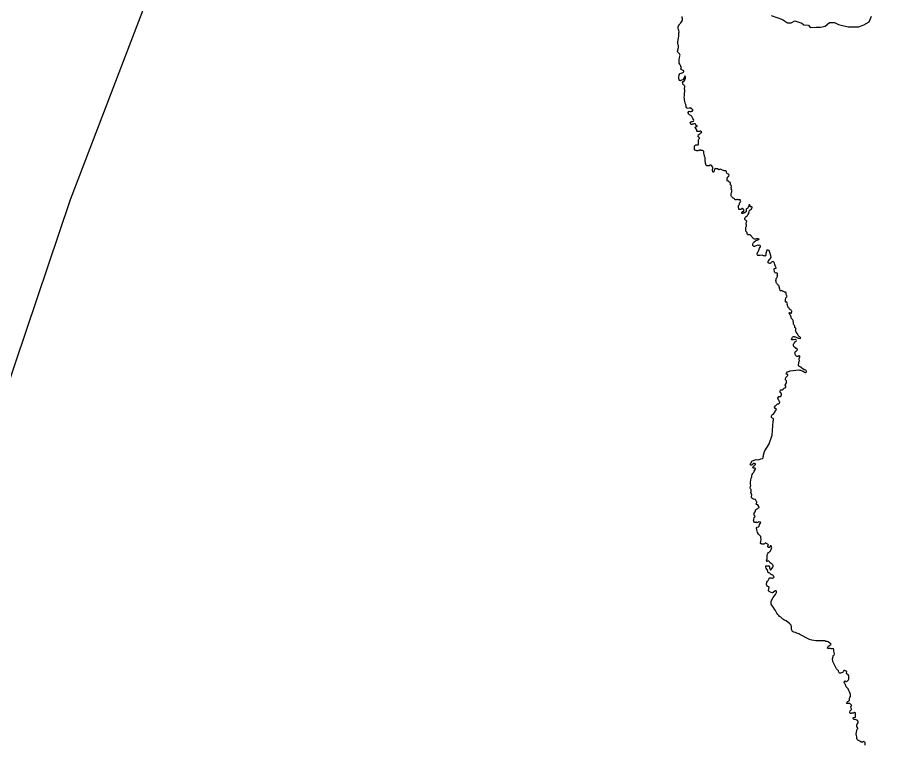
# Model space of a CAD drawing. Header units: metres. Extents: x 245125 to 394351, y 270578 to 4233311.
# Drawn here: x 269169.5 to 269616.3, y 4230005.7 to 4230373 of the extents above; entities that cross this region are included whole.
import ezdxf
from ezdxf.lldxf.tags import DXFTag

# ---------------------------------------------------------------- set-up
doc = ezdxf.new("R2010")
doc.units = ezdxf.units.M
doc.layers.add('ASTOTA', color=7, linetype='Continuous')
tags = doc.linetypes.add('HIDDEN', pattern=[0.375, 0.25, -0.125]).pattern_tags.tags
tags[6:7] = [DXFTag(74, 4), DXFTag(75, 0), DXFTag(340, '0'), DXFTag(46, 1.0), DXFTag(50, 0.0), DXFTag(44, 0.0), DXFTag(45, 0.0)]
tags[4:5] = [DXFTag(74, 4), DXFTag(75, 0), DXFTag(340, '0'), DXFTag(46, 1.0), DXFTag(50, 0.0), DXFTag(44, 0.0), DXFTag(45, 0.0)]

msp = doc.modelspace()

# ---------------------------------------------------------------- linework, layer by layer
at = {"layer": 'ASTOTA', "color": 253, "linetype": 'HIDDEN', "ltscale": 300}
for points in [[(266801.75, 4227680), (267738.87, 4227636.5), (268512.31, 4227601.5), (268701.97, 4227917), (268559.03, 4228328), (268449.44, 4228688), (268744.16, 4229141), (268991.34, 4229672), (269168.25, 4230198), (269196.16, 4230281), (269409.5, 4230838), (269471.88, 4231475.5), (269263.06, 4232015.5), (268867.47, 4232380.5), (268654.81, 4232563.5), (269284.16, 4232678.5), (269424.19, 4233058.5), (269531.5, 4233311.5), (270218.03, 4233144.5), (270754.91, 4233006.5)], [(269597.93, 4230005.22), (269598.03, 4230005.94), (269597.99, 4230006.42), (269597.73, 4230006.81), (269597.48, 4230006.99), (269597.14, 4230007.12), (269596.81, 4230006.89), (269596.6, 4230006.83), (269596.23, 4230006.72), (269595.97, 4230006.73), (269595.72, 4230007.01), (269595.25, 4230007.28), (269594.96, 4230007.4), (269594.63, 4230007.57), (269594.32, 4230007.77), (269594.01, 4230008.17), (269593.83, 4230008.69), (269593.77, 4230009.48), (269593.56, 4230010.09), (269593.35, 4230010.9), (269593.75, 4230012.65), (269593.94, 4230013.4), (269594.25, 4230013.7), (269594.2, 4230013.9), (269594.07, 4230014.13), (269593.83, 4230014.71), (269593.69, 4230015.14), (269593.79, 4230015.63), (269594, 4230015.92), (269594.43, 4230016.47), (269594.39, 4230016.74), (269594.36, 4230017.01), (269594.25, 4230017.49), (269594.11, 4230017.75), (269593.94, 4230017.9), (269593.66, 4230017.93), (269593.44, 4230018.01), (269592.26, 4230018.22), (269592.09, 4230018.33), (269591.94, 4230018.74), (269591.97, 4230019.04), (269592.21, 4230019.18), (269592.54, 4230019.19), (269592.86, 4230019.23), (269593.04, 4230019.51), (269593.12, 4230019.77), (269593.1, 4230020.3), (269593.14, 4230020.75), (269593.13, 4230021.11), (269593.16, 4230021.33), (269593.03, 4230021.63), (269592.81, 4230021.8), (269592.5, 4230021.88), (269592.14, 4230021.43), (269591.54, 4230021.41), (269591.3, 4230021.42), (269590.99, 4230021.35), (269590.75, 4230021.23), (269590.5, 4230021.26), (269590.29, 4230021.53), (269590.21, 4230021.68), (269590.24, 4230021.93), (269590.35, 4230022.55), (269590.57, 4230022.82), (269590.91, 4230023.14), (269591.06, 4230023.45), (269591, 4230023.66), (269590.96, 4230023.87), (269590.76, 4230024.56), (269590.91, 4230025.09), (269591.14, 4230025.24), (269591.19, 4230025.33), (269591.08, 4230025.43), (269590.73, 4230025.73), (269590.56, 4230025.95), (269590.43, 4230026.08), (269590.16, 4230026.24), (269589.9, 4230026.29), (269589.48, 4230026.33), (269589.25, 4230026.29), (269588.95, 4230026.31), (269588.62, 4230026.25), (269588.58, 4230026.35), (269588.64, 4230026.65), (269588.9, 4230027.02), (269589.22, 4230027.24), (269589.48, 4230027.41), (269589.73, 4230027.68), (269589.99, 4230027.9), (269590.12, 4230028.2), (269590.13, 4230028.57), (269590.06, 4230029.05), (269590.16, 4230029.35), (269590.5, 4230029.84), (269590.61, 4230030.1), (269590.59, 4230030.5), (269590.48, 4230030.93), (269590.34, 4230031.41), (269590.09, 4230032.18), (269589.79, 4230032.89), (269589.59, 4230033.29), (269589.35, 4230033.78), (269589.09, 4230034.11), (269588.75, 4230034.35), (269588.41, 4230034.69), (269588.21, 4230035.17), (269588.07, 4230035.59), (269588.02, 4230035.88), (269587.73, 4230036.19), (269587.45, 4230036.62), (269587.34, 4230037.11), (269587.47, 4230037.42), (269587.58, 4230037.66), (269587.68, 4230037.69), (269587.95, 4230037.55), (269588.03, 4230037.49), (269588.54, 4230037.45), (269588.87, 4230037.53), (269589.28, 4230037.98), (269589.62, 4230038.21), (269589.78, 4230038.55), (269589.73, 4230038.99), (269589.78, 4230039.53), (269589.79, 4230039.89), (269589.74, 4230040.38), (269589.41, 4230040.88), (269588.84, 4230041.13), (269588.59, 4230041.49), (269588.63, 4230042.41), (269588.37, 4230042.6), (269588.01, 4230042.87), (269587.66, 4230043.05), (269587.26, 4230042.93), (269586.99, 4230042.57), (269586.59, 4230042.01), (269586.07, 4230041.77), (269585.55, 4230041.72), (269585.28, 4230041.61), (269585, 4230041.57), (269584.86, 4230041.77), (269584.63, 4230042.22), (269584.57, 4230042.8), (269583.8, 4230043.51), (269583.55, 4230043.82), (269583.3, 4230044.17), (269581.68, 4230047.56), (269581.51, 4230048.93), (269582, 4230050.75), (269582.33, 4230050.8), (269582.44, 4230051.41), (269582.05, 4230052.77), (269582.14, 4230053.28), (269582.01, 4230054.04), (269581.24, 4230053.91), (269580.89, 4230053.92), (269580.4, 4230054.09), (269580.22, 4230054.12), (269579.95, 4230054.09), (269579.59, 4230054.03), (269579.16, 4230054.02), (269578.98, 4230054.4), (269579.07, 4230054.66), (269579.48, 4230055.38), (269579.77, 4230055.54), (269579.97, 4230055.64), (269580.08, 4230055.71), (269580.22, 4230055.78), (269580.51, 4230055.95), (269580.7, 4230056.2), (269580.56, 4230056.42), (269580.19, 4230056.8), (269579.27, 4230057.52), (269578.69, 4230057.62), (269578.1, 4230057.67), (269577.53, 4230057.91), (269577.13, 4230057.91), (269576.78, 4230057.94), (269576.38, 4230057.92), (269575.04, 4230058.04), (269574.16, 4230058.07), (269573.1, 4230058.04), (269572.06, 4230058.2), (269570.94, 4230058.39), (269569.88, 4230058.61), (269569.07, 4230058.99), (269565.65, 4230060.89), (269565.01, 4230061.27), (269564.5, 4230061.58), (269563.84, 4230061.75), (269562.67, 4230062.17), (269561.95, 4230062.38), (269561.25, 4230062.79), (269560.88, 4230063.45), (269560.69, 4230063.94), (269560.7, 4230065.05), (269560.6, 4230065.88), (269559.88, 4230066.52), (269558.02, 4230068.04), (269557.59, 4230068.25), (269556.88, 4230068.66), (269556.41, 4230068.98), (269555.82, 4230069.53), (269555.31, 4230069.91), (269554.74, 4230070.37), (269554.24, 4230070.8), (269553.79, 4230071.28), (269553.3, 4230071.95), (269552.93, 4230072.73), (269552.57, 4230073.37), (269552.11, 4230074.04), (269551.63, 4230074.85), (269551.06, 4230075.59), (269550.45, 4230076.47), (269550.41, 4230077.53), (269550.45, 4230078.11), (269551.5, 4230079.94), (269551.89, 4230080.53), (269552.61, 4230081.36), (269553.21, 4230082.45), (269553.15, 4230082.91), (269552.94, 4230083.24), (269552.49, 4230083.25), (269551.46, 4230082.36), (269551.14, 4230082.29), (269550.36, 4230082.35), (269549.51, 4230082.97), (269549.13, 4230083.33), (269549.19, 4230084.51), (269549.39, 4230084.82), (269549.35, 4230085.12), (269549.18, 4230085.3), (269549.08, 4230085.33), (269548.73, 4230085.42), (269548.37, 4230085.61), (269548.16, 4230086.46), (269548.2, 4230087.58), (269548.56, 4230088.08), (269548.87, 4230088.55), (269549.29, 4230089.24), (269549.82, 4230089.75), (269550.27, 4230089.83), (269550.48, 4230089.76), (269550.84, 4230089.71), (269551.09, 4230089.7), (269551.87, 4230090.05), (269551.9, 4230090.33), (269551.67, 4230090.63), (269551.55, 4230090.89), (269551.36, 4230091.26), (269550.89, 4230091.27), (269550.73, 4230091.35), (269550.47, 4230091.47), (269550.16, 4230091.75), (269549.96, 4230092.06), (269549.76, 4230092.26), (269549.49, 4230092.37), (269549.07, 4230092.4), (269548.82, 4230092.68), (269548.73, 4230093.13), (269548.58, 4230093.64), (269548.29, 4230094.23), (269547.93, 4230094.67), (269547.67, 4230095.47), (269547.76, 4230095.91), (269549.33, 4230095.88), (269549.55, 4230095.41), (269549.68, 4230095), (269549.68, 4230094.71), (269549.8, 4230094.49), (269549.93, 4230094.15), (269550.02, 4230093.94), (269550.16, 4230093.94), (269550.38, 4230094.03), (269551.27, 4230095.18), (269551.43, 4230095.62), (269551.43, 4230095.98), (269551.41, 4230096.1), (269551.24, 4230096.41), (269551.16, 4230096.51), (269550.95, 4230096.75), (269550.7, 4230096.94), (269550.39, 4230097.09), (269549.96, 4230097.35), (269549.74, 4230097.65), (269549.59, 4230097.94), (269549.43, 4230098.17), (269549.23, 4230098.32), (269548.95, 4230098.41), (269548.34, 4230098.09), (269548.22, 4230098.12), (269548.16, 4230098.9), (269548.38, 4230099.29), (269548.47, 4230099.72), (269548.49, 4230100.23), (269548.48, 4230100.57), (269548.45, 4230100.81), (269548.46, 4230101.18), (269548.48, 4230101.39), (269548.62, 4230101.83), (269548.74, 4230102.18), (269549.05, 4230102.58), (269549.36, 4230102.88), (269549.71, 4230103.14), (269549.97, 4230103.3), (269550.22, 4230103.48), (269550.26, 4230103.83), (269550.36, 4230104.35), (269550.6, 4230104.61), (269550.71, 4230105.13), (269550.66, 4230105.71), (269550.5, 4230106.02), (269550.37, 4230106.09), (269549.97, 4230105.94), (269549.88, 4230105.84), (269549.83, 4230105.52), (269549.71, 4230105.19), (269549.59, 4230105.13), (269549.4, 4230105.16), (269549.07, 4230105.2), (269548.89, 4230105.3), (269548.79, 4230105.45), (269548.75, 4230105.66), (269548.81, 4230105.83), (269549.1, 4230106.39), (269548.89, 4230106.61), (269548.66, 4230106.78), (269548.4, 4230106.94), (269548.02, 4230107.2), (269547.48, 4230107.47), (269547.33, 4230107.38), (269547.1, 4230107.07), (269546.76, 4230106.77), (269546.59, 4230106.77), (269546.44, 4230106.78), (269546.16, 4230106.83), (269546, 4230106.85), (269545.72, 4230106.91), (269545.48, 4230106.94), (269545.33, 4230106.95), (269545.07, 4230107.17), (269544.97, 4230107.31), (269545.23, 4230108.14), (269545.44, 4230109.23), (269545.16, 4230110.32), (269545.16, 4230110.78), (269544.74, 4230111.25), (269544.37, 4230111.56), (269543.99, 4230111.95), (269543.5, 4230112.72), (269543.38, 4230113.41), (269543.25, 4230114.15), (269543.06, 4230115.01), (269543.3, 4230115.4), (269544, 4230115.57), (269544.32, 4230116.03), (269544.54, 4230116.8), (269545.14, 4230117.84), (269545.07, 4230117.96), (269543.91, 4230118.16), (269543.67, 4230117.79), (269543.42, 4230117.69), (269542.99, 4230117.89), (269542.67, 4230117.93), (269542.45, 4230117.87), (269542.09, 4230117.83), (269541.69, 4230118.3), (269541.58, 4230118.75), (269541.61, 4230119.13), (269541.62, 4230119.57), (269541.85, 4230120.23), (269542.33, 4230120.76), (269542.42, 4230120.88), (269542.18, 4230121.16), (269542, 4230121.24), (269541.84, 4230121.64), (269541.88, 4230122.48), (269542.32, 4230123.17), (269542.72, 4230124.36), (269543.66, 4230124.96), (269544.05, 4230125.17), (269544.34, 4230125.34), (269544.32, 4230125.56), (269544.19, 4230125.97), (269543.77, 4230126.71), (269542.98, 4230126.85), (269542.81, 4230127.04), (269542.95, 4230127.53), (269543.24, 4230127.92), (269543.28, 4230128.02), (269543.1, 4230128.36), (269542.87, 4230128.71), (269542.55, 4230129.4), (269542.22, 4230129.46), (269541.45, 4230129.57), (269541.14, 4230129.7), (269540.73, 4230130.16), (269540.49, 4230130.58), (269540.63, 4230131.99), (269540.32, 4230132.4), (269540.16, 4230132.92), (269540.28, 4230133.52), (269540.39, 4230134.06), (269540.28, 4230134.48), (269540.05, 4230134.85), (269539.75, 4230135.13), (269540.05, 4230136.18), (269540.23, 4230136.44), (269539.98, 4230137.2), (269539.94, 4230137.74), (269539.93, 4230138.18), (269540.08, 4230139.26), (269540.36, 4230140.2), (269540.66, 4230140.83), (269540.7, 4230141.47), (269540.77, 4230142.11), (269541.15, 4230142.53), (269541.41, 4230142.92), (269541.68, 4230143.25), (269541.9, 4230143.72), (269542.53, 4230144.82), (269542.49, 4230144.99), (269542.33, 4230145.2), (269542.13, 4230145.34), (269541.83, 4230145.35), (269541.54, 4230145.34), (269541.36, 4230145.36), (269541.2, 4230145.51), (269541.28, 4230145.92), (269541.59, 4230146.23), (269541.78, 4230146.5), (269542.04, 4230146.73), (269542.4, 4230146.88), (269542.56, 4230147.16), (269542.53, 4230147.31), (269542.44, 4230147.44), (269542.33, 4230147.53), (269542.07, 4230147.62), (269541.75, 4230147.62), (269541.46, 4230147.63), (269541.15, 4230147.35), (269540.99, 4230147.21), (269540.77, 4230146.93), (269540.58, 4230146.86), (269540.36, 4230146.82), (269540.2, 4230146.83), (269540.04, 4230146.99), (269539.99, 4230147.11), (269539.9, 4230147.32), (269539.97, 4230147.6), (269540.25, 4230148.03), (269540.48, 4230148.49), (269540.72, 4230148.84), (269540.98, 4230149.03), (269541.47, 4230149.22), (269541.85, 4230149.34), (269542.32, 4230149.44), (269542.84, 4230149.71), (269543.91, 4230149.5), (269544.46, 4230149.65), (269544.94, 4230149.83), (269545.28, 4230149.98), (269545.87, 4230150.09), (269546, 4230150.2), (269546.35, 4230150.47), (269546.45, 4230151.09), (269546.53, 4230151.41), (269546.59, 4230151.83), (269547.11, 4230153.74), (269549.37, 4230157.62), (269551.01, 4230162), (269551.48, 4230169.01), (269551.65, 4230169.6), (269551.62, 4230170.14), (269551.46, 4230170.4), (269551.15, 4230170.56), (269550.82, 4230170.66), (269550.63, 4230170.82), (269550.58, 4230171.23), (269550.59, 4230171.76), (269550.84, 4230172.04), (269551.1, 4230172.38), (269551.72, 4230172.98), (269552.22, 4230173.52), (269552.37, 4230173.83), (269552.64, 4230174.25), (269553.05, 4230174.69), (269553.09, 4230175.23), (269552.76, 4230175.4), (269552.31, 4230175.5), (269552.13, 4230176.05), (269552.62, 4230176.82), (269553.12, 4230177.24), (269553.29, 4230177.4), (269553.47, 4230177.64), (269553.67, 4230177.84), (269554.13, 4230177.79), (269554.4, 4230177.83), (269554.74, 4230178.19), (269554.77, 4230178.58), (269554.63, 4230178.88), (269554.54, 4230179.27), (269554.32, 4230179.58), (269553.99, 4230179.92), (269553.77, 4230180.53), (269553.85, 4230180.73), (269554.31, 4230181.44), (269554.59, 4230181.54), (269554.85, 4230181.51), (269555.28, 4230181.58), (269555.66, 4230182.35), (269555.63, 4230182.67), (269555.45, 4230183.17), (269555.12, 4230183.42), (269554.93, 4230183.8), (269555.13, 4230184.88), (269556.04, 4230184.94), (269556.52, 4230185.23), (269556.95, 4230185.72), (269557.37, 4230185.84), (269557.83, 4230186.01), (269557.93, 4230186.17), (269558.05, 4230186.48), (269557.67, 4230186.75), (269557.46, 4230187.23), (269558.08, 4230188.05), (269558.2, 4230188.54), (269558.27, 4230189.1), (269558.25, 4230189.37), (269557.98, 4230189.61), (269557.73, 4230189.92), (269557.68, 4230190.29), (269557.82, 4230191.03), (269558.76, 4230191.96), (269558.87, 4230192.24), (269558.82, 4230192.62), (269558.63, 4230192.68), (269558.09, 4230192.74), (269558, 4230192.87), (269558.14, 4230193.37), (269558.63, 4230193.94), (269559.17, 4230194.18), (269559.63, 4230194.34), (269559.97, 4230194.52), (269564.39, 4230194.98), (269564.87, 4230194.86), (269565.31, 4230194.74), (269565.62, 4230194.67), (269566.1, 4230194.43), (269566.49, 4230194.26), (269566.85, 4230194.06), (269567.23, 4230193.84), (269567.69, 4230193.69), (269568.02, 4230193.7), (269568.29, 4230194.04), (269568.29, 4230194.28), (269568.2, 4230194.48), (269567.93, 4230194.75), (269567.4, 4230195.01), (269567.1, 4230195), (269565.93, 4230195.8), (269565.73, 4230196.14), (269565.67, 4230196.29), (269565.48, 4230196.38), (269565.33, 4230196.38), (269565.17, 4230196.41), (269565.05, 4230196.48), (269564.92, 4230196.58), (269564.81, 4230196.69), (269564.48, 4230196.77), (269564.41, 4230196.85), (269564.26, 4230197.1), (269564.23, 4230197.53), (269564.35, 4230198.41), (269564.44, 4230198.96), (269564.6, 4230199.19), (269564.7, 4230199.47), (269564.73, 4230199.77), (269564.66, 4230200.03), (269564.58, 4230200.39), (269564.55, 4230200.77), (269565.01, 4230201.63), (269564.96, 4230201.88), (269564.85, 4230202.07), (269564.68, 4230202.15), (269564.49, 4230202.13), (269564.19, 4230201.89), (269563.96, 4230201.76), (269563.57, 4230201.7), (269563.24, 4230201.8), (269563.12, 4230202.03), (269562.8, 4230202.45), (269562.51, 4230203.04), (269562.45, 4230203.44), (269562.55, 4230203.97), (269562.74, 4230204.2), (269563.08, 4230204.4), (269563.63, 4230204.84), (269563.75, 4230205.13), (269563.61, 4230205.53), (269563.42, 4230205.71), (269562.99, 4230205.75), (269562.78, 4230205.86), (269562.69, 4230206.06), (269562.64, 4230206.28), (269562.44, 4230206.36), (269562.14, 4230206.49), (269561.93, 4230206.73), (269561.76, 4230207.13), (269561.73, 4230207.53), (269561.71, 4230207.95), (269561.97, 4230208.35), (269562.19, 4230208.7), (269562.4, 4230209.11), (269562.84, 4230209.29), (269563.11, 4230209.53), (269563.18, 4230209.88), (269563.01, 4230210.17), (269562.73, 4230210.3), (269562.52, 4230210.28), (269561.75, 4230210.12), (269561.42, 4230210.2), (269561.29, 4230210.2), (269560.98, 4230210.12), (269560.84, 4230210.14), (269560.77, 4230210.21), (269560.69, 4230210.39), (269560.82, 4230210.71), (269561.04, 4230211.15), (269561.22, 4230211.42), (269561.44, 4230211.62), (269561.75, 4230211.79), (269562.04, 4230211.75), (269562.2, 4230211.74), (269562.54, 4230211.69), (269562.75, 4230211.65), (269563.34, 4230211.31), (269563.57, 4230211.18), (269563.77, 4230211.13), (269563.95, 4230211.08), (269564.19, 4230211.06), (269564.31, 4230211.06), (269564.46, 4230210.99), (269564.69, 4230210.86), (269564.82, 4230210.8), (269565.25, 4230210.92), (269565.44, 4230210.98), (269565.34, 4230211.18), (269565.25, 4230211.32), (269565.16, 4230211.48), (269564.91, 4230211.61), (269564.66, 4230211.89), (269564.43, 4230212.02), (269564.25, 4230212.16), (269564.13, 4230212.36), (269563.97, 4230212.67), (269563.91, 4230212.77), (269563.73, 4230213.12), (269563.5, 4230213.42), (269563, 4230214.13), (269562.92, 4230214.38), (269562.88, 4230214.65), (269562.8, 4230214.97), (269562.85, 4230215.29), (269562.99, 4230215.63), (269563.02, 4230215.78), (269562.84, 4230216.02), (269562.55, 4230216.18), (269562.48, 4230216.35), (269562.45, 4230216.73), (269562.4, 4230217.04), (269562.21, 4230217.32), (269562.04, 4230217.52), (269561.9, 4230217.71), (269561.79, 4230218.14), (269561.75, 4230218.69), (269561.69, 4230219.04), (269561.64, 4230219.4), (269561.54, 4230219.9), (269561.45, 4230220.23), (269561.31, 4230220.39), (269561.1, 4230220.6), (269560.88, 4230220.75), (269560.7, 4230220.89), (269560.62, 4230221.08), (269560.52, 4230221.28), (269560.49, 4230221.56), (269560.44, 4230222.17), (269560.35, 4230222.39), (269560.24, 4230222.51), (269560.02, 4230222.67), (269559.82, 4230223.01), (269559.7, 4230223.23), (269559.65, 4230223.33), (269559.59, 4230223.44), (269559.45, 4230223.63), (269559.53, 4230223.87), (269559.77, 4230223.95), (269559.98, 4230223.83), (269560.26, 4230223.69), (269560.39, 4230223.64), (269560.61, 4230223.58), (269560.72, 4230223.63), (269560.76, 4230224.09), (269560.94, 4230224.32), (269560.88, 4230224.59), (269560.77, 4230224.75), (269560.49, 4230225.1), (269560.28, 4230225.34), (269560.13, 4230225.51), (269559.79, 4230225.64), (269559.67, 4230225.78), (269559.53, 4230226.17), (269559.23, 4230226.38), (269559, 4230226.7), (269558.88, 4230227.09), (269558.73, 4230227.47), (269558.61, 4230227.85), (269558.63, 4230228.4), (269558.34, 4230229.25), (269558.04, 4230229.23), (269557.79, 4230229.24), (269557.62, 4230229.41), (269557.62, 4230229.85), (269557.7, 4230230.37), (269557.87, 4230231.4), (269558.37, 4230231.92), (269558.46, 4230232.17), (269558.44, 4230232.38), (269558.27, 4230232.74), (269558.03, 4230233.14), (269557.95, 4230234.14), (269557.61, 4230234.25), (269557.23, 4230234.31), (269556.97, 4230234.35), (269556.71, 4230234.53), (269556.43, 4230234.64), (269556.28, 4230234.78), (269556.04, 4230234.99), (269555.76, 4230235.03), (269555.36, 4230234.96), (269555.16, 4230234.92), (269555, 4230235.05), (269554.86, 4230235.69), (269554.74, 4230236.19), (269554.67, 4230236.47), (269554.57, 4230236.87), (269554.42, 4230237.27), (269554.27, 4230237.53), (269554.07, 4230237.7), (269553.92, 4230237.85), (269553.72, 4230238.16), (269553.49, 4230238.45), (269553.27, 4230238.65), (269553.15, 4230238.87), (269553.03, 4230239.19), (269552.91, 4230239.66), (269552.86, 4230240.14), (269552.91, 4230240.69), (269552.99, 4230241.13), (269553.25, 4230241.47), (269553.43, 4230241.82), (269553.58, 4230242.09), (269553.56, 4230242.31), (269553.61, 4230242.85), (269553.66, 4230242.96), (269553.72, 4230243.22), (269553.65, 4230243.56), (269553.57, 4230243.67), (269553.44, 4230243.8), (269553.22, 4230243.99), (269552.9, 4230243.89), (269552.55, 4230243.93), (269552.3, 4230244.2), (269552.07, 4230244.47), (269551.99, 4230245.81), (269551.99, 4230246.04), (269552.09, 4230246.23), (269552.83, 4230246.33), (269553.02, 4230246.39), (269552.94, 4230246.5), (269552.81, 4230246.8), (269552.61, 4230247.25), (269552.39, 4230247.74), (269552.27, 4230248.3), (269552.08, 4230248.83), (269551.88, 4230249.3), (269551.46, 4230249.72), (269550.87, 4230249.59), (269550.56, 4230249.32), (269550.35, 4230249), (269550.12, 4230248.74), (269549.85, 4230248.72), (269549.46, 4230248.82), (269549.19, 4230248.95), (269548.71, 4230249.53), (269548.89, 4230249.89), (269549.31, 4230250.27), (269549.65, 4230250.68), (269549.9, 4230251.14), (269550.36, 4230251.81), (269550.28, 4230252.56), (269549.96, 4230253.77), (269549.5, 4230255.22), (269548.98, 4230255.41), (269548.56, 4230255.52), (269548.22, 4230255.45), (269547.82, 4230253.78), (269547.78, 4230253.06), (269547.55, 4230252.62), (269547.26, 4230252.47), (269547.09, 4230252.52), (269546.59, 4230252.64), (269546.24, 4230252.79), (269545.88, 4230252.88), (269544.92, 4230252.77), (269544.54, 4230252.76), (269544.17, 4230252.7), (269543.71, 4230252.77), (269543.55, 4230252.94), (269543.44, 4230253.54), (269543.48, 4230254.16), (269543.76, 4230254.67), (269544, 4230254.91), (269544.22, 4230255.42), (269544.39, 4230256.01), (269544.56, 4230256.55), (269544.89, 4230256.99), (269545.05, 4230257.2), (269545.08, 4230257.43), (269544.92, 4230257.82), (269544.74, 4230257.94), (269544.64, 4230257.95), (269544.04, 4230257.89), (269543.7, 4230257.95), (269542.83, 4230257.73), (269542.33, 4230257.44), (269541.96, 4230257.26), (269541.7, 4230257.33), (269541.5, 4230257.45), (269541.22, 4230257.86), (269541.18, 4230258.28), (269541.35, 4230259.01), (269541.5, 4230259.26), (269541.73, 4230259.53), (269542.48, 4230260.13), (269542.87, 4230260.36), (269543.37, 4230260.54), (269543.73, 4230260.66), (269544.18, 4230260.86), (269544.3, 4230261.09), (269543.82, 4230261.22), (269543.51, 4230261.23), (269543.25, 4230261.22), (269543.04, 4230261.14), (269542.68, 4230261), (269542.41, 4230260.95), (269542.24, 4230260.97), (269541.98, 4230261.03), (269541.75, 4230261.14), (269541.5, 4230261.26), (269541.3, 4230261.45), (269541.14, 4230261.69), (269539.81, 4230263.27), (269539.54, 4230263.28), (269538.65, 4230263.28), (269538.43, 4230263.43), (269538.06, 4230264.57), (269537.66, 4230265.07), (269537.58, 4230265.58), (269537.63, 4230265.97), (269537.63, 4230266.31), (269537.66, 4230267.17), (269537.86, 4230267.47), (269538.04, 4230267.68), (269538, 4230268.08), (269537.93, 4230268.25), (269537.82, 4230268.44), (269537.75, 4230268.88), (269537.86, 4230269.34), (269537.94, 4230269.68), (269538.11, 4230270.05), (269537.78, 4230270.4), (269537.48, 4230270.57), (269537.29, 4230270.77), (269537.13, 4230271.04), (269537.1, 4230271.42), (269537.37, 4230271.9), (269537.57, 4230272.29), (269537.79, 4230272.55), (269538.27, 4230272.82), (269538.53, 4230273.01), (269538.66, 4230273.31), (269538.99, 4230273.88), (269539.18, 4230274.08), (269539.1, 4230274.39), (269539.3, 4230274.87), (269539.55, 4230275.45), (269539.84, 4230275.82), (269540.37, 4230276.2), (269540.73, 4230276.34), (269540.81, 4230277.17), (269540.73, 4230277.37), (269540.41, 4230277.37), (269540.05, 4230277.29), (269539.92, 4230277.37), (269539.87, 4230277.54), (269539.8, 4230277.85), (269539.63, 4230278.31), (269539.48, 4230278.39), (269539.31, 4230278.35), (269539.21, 4230278.23), (269539.03, 4230277.51), (269538.84, 4230277.06), (269538.67, 4230276.79), (269538.57, 4230276.66), (269538.05, 4230276.28), (269537.87, 4230276.15), (269537.81, 4230276), (269537.82, 4230275.75), (269537.79, 4230275.48), (269537.73, 4230275.09), (269537.67, 4230274.73), (269537.48, 4230274.6), (269537.17, 4230274.38), (269536.85, 4230274.38), (269536.19, 4230274.08), (269535.39, 4230274.05), (269535.54, 4230274.12), (269535.58, 4230274.37), (269535.7, 4230274.79), (269535.88, 4230274.93), (269536.16, 4230275.02), (269536.43, 4230275.09), (269536.74, 4230275.53), (269536.65, 4230275.85), (269536.45, 4230276.09), (269536.19, 4230276.45), (269535.98, 4230276.58), (269535.75, 4230276.63), (269535.51, 4230276.43), (269535.32, 4230276.26), (269535.04, 4230276.06), (269534.68, 4230275.97), (269534.11, 4230276.09), (269534.13, 4230276.36), (269534.07, 4230276.57), (269533.9, 4230276.81), (269533.91, 4230277.16), (269533.88, 4230277.7), (269533.97, 4230278.04), (269534.29, 4230278.33), (269534.5, 4230278.67), (269534.38, 4230279.05), (269534.55, 4230279.48), (269534.73, 4230279.6), (269534.9, 4230279.93), (269535.07, 4230280.09), (269534.89, 4230280.16), (269534.85, 4230280.61), (269534.95, 4230280.97), (269534.56, 4230280.95), (269533.79, 4230280.94), (269533.43, 4230281.03), (269533.12, 4230281.06), (269532.75, 4230280.94), (269532.43, 4230280.87), (269532.09, 4230281.13), (269531.85, 4230281.44), (269531.59, 4230281.66), (269531.28, 4230281.68), (269531.06, 4230281.85), (269530.65, 4230282.23), (269530.38, 4230282.6), (269530.24, 4230282.88), (269530.19, 4230283.5), (269530.22, 4230283.94), (269530.4, 4230284.59), (269530.5, 4230284.94), (269530.59, 4230285.41), (269530.65, 4230285.72), (269530.46, 4230285.96), (269530.28, 4230286.31), (269530.32, 4230286.76), (269530.24, 4230287.05), (269530.34, 4230287.94), (269530.34, 4230288.13), (269530.24, 4230288.11), (269530.04, 4230288.19), (269529.86, 4230288.46), (269529.72, 4230288.79), (269529.87, 4230289.21), (269529.95, 4230289.52), (269529.92, 4230289.6), (269529.65, 4230289.62), (269529.39, 4230289.62), (269529.19, 4230289.98), (269529.11, 4230290.13), (269528.96, 4230290.38), (269528.62, 4230290.42), (269528.28, 4230290.49), (269528.12, 4230290.91), (269528.28, 4230291.9), (269528.72, 4230292.57), (269529.1, 4230292.93), (269529.14, 4230293.62), (269528.9, 4230293.94), (269528.34, 4230294.1), (269528.06, 4230294.44), (269527.9, 4230295), (269527.7, 4230295.33), (269527.51, 4230295.56), (269527.29, 4230295.61), (269526.65, 4230295.65), (269526.26, 4230295.73), (269525.84, 4230295.91), (269525.5, 4230296.03), (269525.08, 4230296.29), (269524.73, 4230296.34), (269524.29, 4230296.18), (269523.94, 4230296.05), (269523.38, 4230296.55), (269522.97, 4230296.62), (269522.68, 4230296.61), (269522.3, 4230296.71), (269521.92, 4230296.57), (269521.77, 4230296.25), (269521.69, 4230295.6), (269521.51, 4230295.37), (269521.52, 4230295.08), (269521.37, 4230294.94), (269521.15, 4230294.95), (269520.99, 4230295.11), (269520.84, 4230295.7), (269520.86, 4230296.28), (269520.94, 4230296.71), (269520.9, 4230297.09), (269520.75, 4230297.63), (269520.48, 4230298.18), (269520.13, 4230298.44), (269519.51, 4230298.35), (269519.34, 4230298.19), (269519.19, 4230298.08), (269518.91, 4230298.04), (269518.55, 4230298.03), (269518.29, 4230298.04), (269517.98, 4230298.04), (269517.86, 4230298.05), (269517.48, 4230298.66), (269517.38, 4230299.03), (269517.31, 4230299.24), (269517.28, 4230299.5), (269517.17, 4230299.88), (269517.05, 4230300.29), (269517.04, 4230300.77), (269517.05, 4230301.26), (269517.02, 4230301.87), (269517.03, 4230302.34), (269516.84, 4230302.47), (269516.71, 4230302.75), (269516.68, 4230303.26), (269516.63, 4230303.74), (269516.46, 4230304.69), (269516.42, 4230305.39), (269515.89, 4230305.89), (269515.6, 4230305.83), (269515.09, 4230305.81), (269514.96, 4230305.84), (269514.83, 4230306), (269514.27, 4230306.04), (269513.98, 4230305.88), (269513.65, 4230305.86), (269513.36, 4230305.76), (269513.08, 4230305.66), (269512.82, 4230305.62), (269512.6, 4230305.77), (269512.39, 4230305.88), (269512.1, 4230305.99), (269511.9, 4230306.06), (269511.75, 4230306.25), (269511.61, 4230306.71), (269511.63, 4230307.27), (269511.66, 4230307.66), (269511.69, 4230308), (269511.89, 4230308.36), (269512.28, 4230308.66), (269512.5, 4230308.66), (269513.03, 4230308.73), (269513.46, 4230308.78), (269513.66, 4230309.25), (269513.68, 4230309.71), (269513.73, 4230310.59), (269513.74, 4230310.86), (269513.68, 4230311.2), (269513.81, 4230311.53), (269514.17, 4230311.9), (269514.25, 4230312.17), (269514.06, 4230312.42), (269513.88, 4230312.54), (269513.64, 4230312.54), (269513.53, 4230312.8), (269513.56, 4230313), (269513.72, 4230313.9), (269514.05, 4230314.02), (269514.4, 4230314.33), (269514.69, 4230314.69), (269514.81, 4230314.72), (269515.12, 4230314.76), (269515.32, 4230315.21), (269515.28, 4230315.31), (269514.93, 4230315.68), (269514.52, 4230315.55), (269514.28, 4230315.51), (269513.89, 4230315.48), (269513.51, 4230315.44), (269513.1, 4230315.41), (269512.94, 4230315.62), (269512.91, 4230315.91), (269512.88, 4230316.31), (269512.33, 4230317.03), (269512.22, 4230317.15), (269512.13, 4230317.29), (269512.09, 4230317.5), (269512.03, 4230317.62), (269512.18, 4230317.77), (269512.86, 4230317.97), (269512.98, 4230317.98), (269513.1, 4230318.03), (269513.06, 4230318.21), (269512.95, 4230318.25), (269512.82, 4230318.31), (269512.52, 4230318.32), (269512.42, 4230318.57), (269512.4, 4230318.73), (269512.27, 4230319), (269511.95, 4230319.35), (269511.66, 4230319.37), (269511.41, 4230319.28), (269511.08, 4230319.21), (269510.7, 4230319.09), (269510.42, 4230319.01), (269510.19, 4230318.97), (269509.97, 4230318.97), (269509.85, 4230319.21), (269509.61, 4230319.57), (269509.57, 4230319.93), (269509.66, 4230320.18), (269509.79, 4230320.29), (269510.04, 4230320.38), (269510.38, 4230320.49), (269510.71, 4230320.56), (269511.02, 4230320.62), (269511.22, 4230320.7), (269511.29, 4230321.13), (269511.11, 4230321.57), (269510.9, 4230322.05), (269510.64, 4230322.41), (269510.42, 4230322.77), (269510.28, 4230323.01), (269510.14, 4230323.21), (269509.99, 4230323.42), (269509.8, 4230323.55), (269509.43, 4230323.72), (269509.08, 4230323.91), (269508.81, 4230324.18), (269508.7, 4230324.41), (269508.61, 4230324.53), (269508.5, 4230324.7), (269508.55, 4230325.09), (269508.78, 4230325.53), (269509.06, 4230325.67), (269509.3, 4230325.63), (269509.63, 4230325.61), (269509.95, 4230325.62), (269510.17, 4230325.65), (269510.52, 4230325.74), (269510.7, 4230325.82), (269510.84, 4230325.95), (269510.83, 4230326.1), (269510.76, 4230326.33), (269510.55, 4230326.71), (269510.19, 4230326.88), (269510.09, 4230327.03), (269509.95, 4230327.21), (269509.7, 4230327.32), (269509.44, 4230327.35), (269508.5, 4230327.11), (269507.97, 4230327.19), (269507.74, 4230327.38), (269507.51, 4230327.86), (269507.46, 4230328.18), (269507.37, 4230329.06), (269507.02, 4230329.8), (269506.74, 4230330.79), (269506.65, 4230331.44), (269506.6, 4230332.16), (269506.5, 4230332.85), (269506.54, 4230333.45), (269506.56, 4230334.07), (269506.55, 4230334.55), (269506.71, 4230335.95), (269506.83, 4230336.2), (269506.8, 4230336.34), (269506.7, 4230336.85), (269506.68, 4230337.58), (269506.83, 4230337.94), (269506.78, 4230338.3), (269506.67, 4230338.47), (269506.46, 4230338.79), (269506.2, 4230338.99), (269505.93, 4230339.26), (269505.75, 4230339.88), (269505.69, 4230340.21), (269506.03, 4230340.75), (269506.57, 4230341.19), (269506.74, 4230341.44), (269506.87, 4230341.82), (269507.05, 4230342.19), (269507.1, 4230342.56), (269507.1, 4230343.05), (269506.95, 4230343.46), (269506.81, 4230343.47), (269506.58, 4230343.1), (269506.17, 4230342.07), (269506.04, 4230341.7), (269505.7, 4230341.58), (269505.19, 4230341.42), (269504.77, 4230341.2), (269504.56, 4230341.11), (269504.26, 4230341.18), (269504.11, 4230341.3), (269504.01, 4230341.47), (269503.87, 4230341.75), (269503.8, 4230342), (269503.78, 4230342.49), (269503.78, 4230343.13), (269503.88, 4230343.69), (269504, 4230344.14), (269504.29, 4230344.61), (269504.47, 4230344.78), (269504.92, 4230345.01), (269505.52, 4230345.18), (269506.07, 4230345.48), (269506.36, 4230345.73), (269506.26, 4230346.13), (269506.13, 4230346.19), (269505.89, 4230346.27), (269505.63, 4230346.38), (269505.25, 4230346.56), (269504.88, 4230346.76), (269504.82, 4230347.04), (269504.87, 4230347.44), (269505.03, 4230347.86), (269504.85, 4230348.24), (269504.74, 4230348.49), (269504.48, 4230349.1), (269504.22, 4230349.41), (269503.98, 4230349.95), (269503.85, 4230350.46), (269503.93, 4230351.73), (269504.04, 4230352.62), (269504.32, 4230353.69), (269504.37, 4230354.08), (269504.15, 4230354.64), (269503.72, 4230355.08), (269503.38, 4230355.34), (269503.19, 4230355.55), (269503.11, 4230356.1), (269503.58, 4230357.98), (269503.6, 4230358.85), (269503.29, 4230359.66), (269503.31, 4230360.61), (269503.74, 4230363.81), (269503.72, 4230364.57), (269503.83, 4230365.26), (269503.86, 4230365.8), (269503.78, 4230366.45), (269503.63, 4230367.04), (269503.43, 4230367.68), (269503.36, 4230368.34), (269503.53, 4230368.92), (269504.02, 4230369.53), (269504.32, 4230369.93), (269504.79, 4230370.36), (269505.13, 4230370.83), (269505.43, 4230371.34), (269505.67, 4230371.79), (269505.57, 4230372.45), (269505.46, 4230372.9), (269505.39, 4230373.57)], [(269550.43, 4230374.02), (269556.1, 4230372.07), (269558.73, 4230370.38), (269560.61, 4230370.38), (269562.49, 4230371.32), (269565.87, 4230370.19), (269566.9, 4230369.35), (269569.34, 4230369.16), (269570.1, 4230367.94), (269573.2, 4230368.22), (269575.45, 4230368.22), (269577.7, 4230368.69), (269579.96, 4230370.57), (269582.5, 4230370.57), (269584.56, 4230369.54), (269589.35, 4230368.32), (269594.71, 4230368.32), (269597.34, 4230369.35), (269599.97, 4230370.94), (269601.09, 4230373.67)]]:
    msp.add_lwpolyline(points, dxfattribs=at)

doc.saveas('drawing.dxf')
